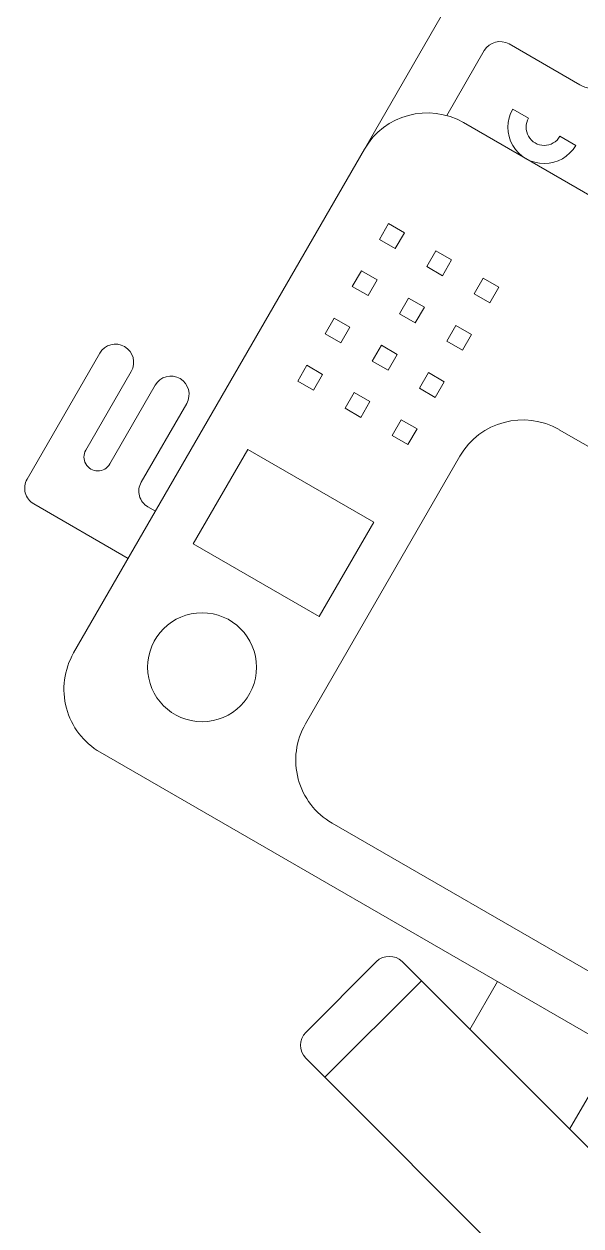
# Model space of a CAD drawing. Header units: millimetres. Extents: x -2143172 to 5255, y -610845 to 279739.
# Drawn here: x -1242543 to -1242236, y -16188 to -15527 of the extents above; entities that cross this region are included whole.
import ezdxf

# ---------------------------------------------------------------- set-up
doc = ezdxf.new("R2010")
doc.units = ezdxf.units.MM
doc.header["$LTSCALE"] = 30
doc.layers.add('LOADING', color=163, linetype='Continuous', lineweight=5)

# ---------------------------------------------------------------- blocks, each defined once
blk = doc.blocks.new('D.121.03.06')
at = {"layer": 'LOADING'}
for p, q in [((285855.55, 6729.96), (285360.57, 6234.99)), ((285413.61, 6181.95), (285908.58, 6676.93)), ((285609.27, 6271.13), (285236.88, 6056.13)), ((285495.19, 6263.54), (285520.42, 6219.83)), ((285360.57, 6234.99), (285349.97, 6224.38)), ((285413.61, 6181.95), (285360.57, 6234.99)), ((285360.57, 6234.99), (285413.61, 6181.95)), ((285364.46, 6095.15), (285598.29, 6230.15)), ((285349.97, 6210.24), (285388.86, 6171.35)), ((285440.29, 6208.63), (285455.47, 6182.33)), ((285403, 6171.35), (285413.61, 6181.95)), ((285434.82, 5893.28), (285349.82, 6040.51)), ((285723.29, 6013.64), (285489.46, 5878.64)), ((285222.24, 6001.49), (285382.24, 5724.36)), ((285288.09, 5941.52), (285357.38, 5981.52)), ((285357.38, 5981.52), (285387.38, 5929.55)), ((285252.24, 5949.52), (285200.28, 5919.52)), ((285318.09, 5889.55), (285288.09, 5941.52)), ((285387.38, 5929.55), (285318.09, 5889.55)), ((285263.11, 5921.16), (285267.24, 5923.54)), ((285436.88, 5709.72), (285809.27, 5924.72)), ((285196.62, 5905.86), (285236.62, 5836.58)), ((285284.45, 5864.2), (285259.45, 5907.5)), ((285242.13, 5897.5), (285267.13, 5854.2)), ((285253.94, 5846.58), (285228.94, 5889.88)), ((285406.25, 5886.87), (285397.59, 5881.87)), ((285411.25, 5878.21), (285406.25, 5886.87)), ((285397.59, 5881.87), (285402.59, 5873.21)), ((285402.59, 5873.21), (285411.25, 5878.21)), ((285380.26, 5871.87), (285371.6, 5866.87)), ((285371.6, 5866.87), (285376.6, 5858.21)), ((285385.26, 5863.21), (285380.26, 5871.87)), ((285376.6, 5858.21), (285385.26, 5863.21)), ((285421.25, 5860.89), (285412.59, 5855.89)), ((285426.25, 5852.23), (285421.25, 5860.89)), ((285354.28, 5856.87), (285345.62, 5851.87)), ((285359.28, 5848.21), (285354.28, 5856.87)), ((285412.59, 5855.89), (285417.59, 5847.23)), ((285345.62, 5851.87), (285350.62, 5843.21)), ((285350.62, 5843.21), (285359.28, 5848.21)), ((285417.59, 5847.23), (285426.25, 5852.23)), ((285395.26, 5845.89), (285386.6, 5840.89)), ((285386.6, 5840.89), (285391.6, 5832.23)), ((285400.26, 5837.23), (285395.26, 5845.89)), ((285391.6, 5832.23), (285400.26, 5837.23)), ((285436.25, 5834.91), (285427.59, 5829.91)), ((285441.25, 5826.25), (285436.25, 5834.91)), ((285369.28, 5830.89), (285360.62, 5825.89)), ((285374.28, 5822.23), (285369.28, 5830.89)), ((285427.59, 5829.91), (285432.59, 5821.25)), ((285432.59, 5821.25), (285441.25, 5826.25)), ((285360.62, 5825.89), (285365.62, 5817.23)), ((285365.62, 5817.23), (285374.28, 5822.23)), ((285410.26, 5819.91), (285401.6, 5814.91)), ((285415.26, 5811.25), (285410.26, 5819.91)), ((285401.6, 5814.91), (285406.6, 5806.25)), ((285406.6, 5806.25), (285415.26, 5811.25)), ((285451.25, 5808.93), (285442.59, 5803.93)), ((285456.25, 5800.27), (285451.25, 5808.93)), ((285384.28, 5804.91), (285375.62, 5799.91)), ((285375.62, 5799.91), (285380.62, 5791.25)), ((285389.28, 5796.25), (285384.28, 5804.91)), ((285442.59, 5803.93), (285447.59, 5795.27)), ((285447.59, 5795.27), (285456.25, 5800.27)), ((285380.62, 5791.25), (285389.28, 5796.25)), ((285425.26, 5793.93), (285416.6, 5788.93)), ((285430.26, 5785.27), (285425.26, 5793.93)), ((285416.6, 5788.93), (285421.6, 5780.27)), ((285421.6, 5780.27), (285430.26, 5785.27)), ((285399.28, 5778.93), (285390.62, 5773.93)), ((285390.62, 5773.93), (285395.62, 5765.27)), ((285404.28, 5770.27), (285399.28, 5778.93)), ((285395.62, 5765.27), (285404.28, 5770.27)), ((285382.24, 5724.36), (285427.28, 5646.44)), ((285498.57, 5722.24), (285489.91, 5717.24)), ((285472.59, 5707.24), (285463.93, 5702.24)), ((285427.63, 5705.83), (285448.26, 5670.1)), ((285461.92, 5666.44), (285500.89, 5688.94))]:
    blk.add_line(p, q, dxfattribs=at)
blk.add_circle((285292.92, 6009.36), 30, dxfattribs=at)
for centre, radius, start, end in [((285357.04, 6217.31), 10, 135, 225), ((285395.93, 6178.42), 10, 225, 315), ((285384.46, 6060.51), 40, 120, 210), ((285256.88, 6021.49), 40, 120, 210), ((285205.28, 5910.86), 10, 120, 210), ((285268.11, 5912.5), 10, 120, 210), ((285235.53, 5893.69), 7.62, 30, 210), ((285469.46, 5913.28), 40, 210, 300), ((285275.79, 5859.2), 10, 210, 30), ((285245.28, 5841.58), 10, 210, 30), ((285481.25, 5712.24), 20, 30, 210), ((285416.88, 5744.36), 40, 210, 300), ((285481.25, 5712.24), 10, 30, 210), ((285508.39, 5675.95), 15, 300, 120), ((285456.92, 5675.1), 10, 210, 300)]:
    blk.add_arc(centre, radius, start, end, dxfattribs=at)

msp = doc.modelspace()

# ---------------------------------------------------------------- block references
at = {"layer": 'LOADING', "xscale": -1, "rotation": 180}
msp.add_blockref('D.121.03.06', (-1527737.7, -9871.31, -0.21), dxfattribs=at)
msp.add_blockref('D.121.03.06', (-1527737.7, -9871.31, -0.21), dxfattribs=at)

doc.saveas('drawing.dxf')
